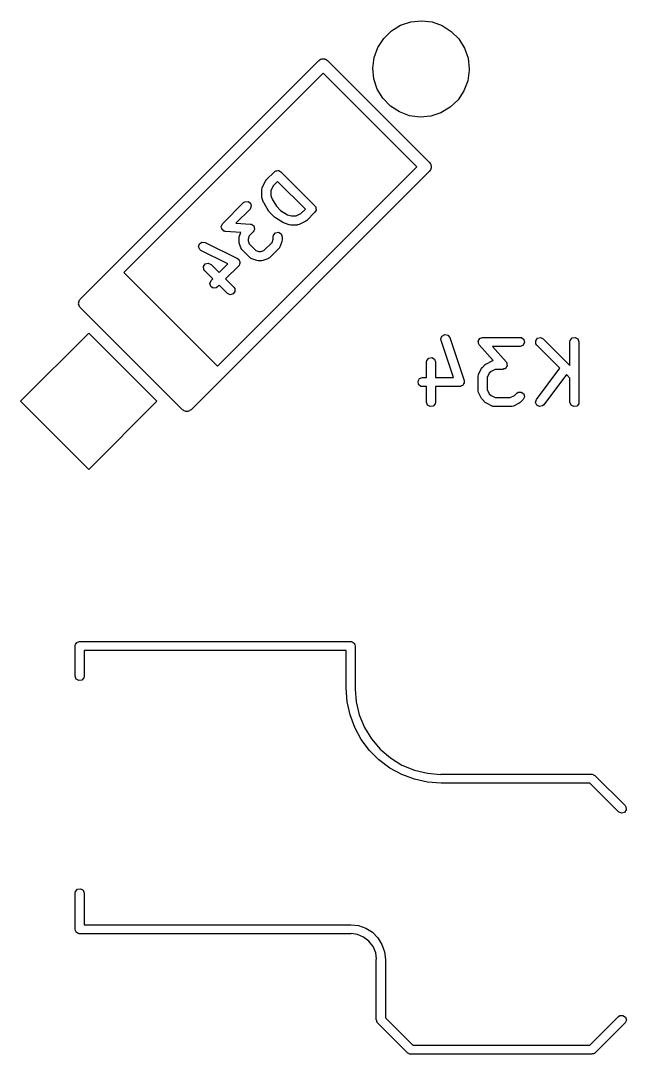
# Model space of a CAD drawing. Extents: x 63 to 245, y -153 to -57.
# Drawn here: x 215.67 to 225.72, y -134.39 to -117.23 of the extents above; entities that cross this region are included whole.
import ezdxf

# ---------------------------------------------------------------- set-up
doc = ezdxf.new("R2010")
doc.units = 0
doc.layers.add('BLACK', color=7, linetype='CONTINUOUS')

msp = doc.modelspace()

# ---------------------------------------------------------------- linework, layer by layer
at = {"layer": 'BLACK', "linetype": 'CONTINUOUS'}
for p, q in [((221.822, -117.403), (221.974, -117.309)), ((221.974, -117.309), (222.143, -117.252)), ((222.143, -117.252), (222.32, -117.233)), ((222.32, -117.233), (222.497, -117.254)), ((222.497, -117.254), (222.665, -117.314)), ((222.665, -117.314), (222.816, -117.41)), ((221.695, -117.528), (221.822, -117.403)), ((222.816, -117.41), (222.942, -117.536)), ((221.598, -117.678), (221.695, -117.528)), ((222.942, -117.536), (223.036, -117.688)), ((221.537, -117.845), (221.598, -117.678)), ((223.036, -117.688), (223.095, -117.856)), ((216.658, -121.852), (220.618, -117.892)), ((220.618, -117.892), (220.632, -117.885)), ((220.632, -117.885), (220.643, -117.873)), ((220.643, -117.873), (220.659, -117.871)), ((220.659, -117.871), (220.673, -117.864)), ((220.673, -117.864), (220.688, -117.866)), ((220.688, -117.866), (220.704, -117.864)), ((220.704, -117.864), (220.718, -117.871)), ((220.718, -117.871), (220.734, -117.873)), ((220.734, -117.873), (220.745, -117.885)), ((220.745, -117.885), (220.759, -117.892)), ((220.759, -117.892), (222.456, -119.589)), ((221.515, -118.022), (221.537, -117.845)), ((223.095, -117.856), (223.115, -118.033)), ((220.688, -118.104), (217.383, -121.41)), ((222.244, -119.66), (220.688, -118.104)), ((221.532, -118.2), (221.515, -118.022)), ((223.114, -118.056), (223.09, -118.232)), ((223.115, -118.033), (223.114, -118.056)), ((221.588, -118.369), (221.532, -118.2)), ((223.09, -118.232), (223.026, -118.399)), ((221.681, -118.521), (221.588, -118.369)), ((221.805, -118.65), (221.681, -118.521)), ((223.026, -118.399), (222.928, -118.548)), ((221.954, -118.747), (221.805, -118.65)), ((222.798, -118.671), (222.645, -118.762)), ((222.928, -118.548), (222.798, -118.671)), ((222.121, -118.81), (221.954, -118.747)), ((222.298, -118.833), (222.121, -118.81)), ((222.476, -118.817), (222.298, -118.833)), ((222.645, -118.762), (222.476, -118.817)), ((218.938, -122.965), (222.244, -119.66)), ((219.894, -119.732), (219.902, -119.726)), ((219.902, -119.726), (219.922, -119.725)), ((219.922, -119.725), (219.941, -119.72)), ((219.941, -119.72), (219.947, -119.722)), ((219.947, -119.722), (219.954, -119.722)), ((219.954, -119.722), (219.969, -119.733)), ((222.456, -119.589), (222.463, -119.603)), ((222.463, -119.716), (222.456, -119.73)), ((222.463, -119.603), (222.475, -119.614)), ((222.475, -119.705), (222.463, -119.716)), ((222.475, -119.614), (222.477, -119.63)), ((222.477, -119.689), (222.475, -119.705)), ((222.477, -119.63), (222.484, -119.644)), ((222.484, -119.675), (222.477, -119.689)), ((222.484, -119.644), (222.482, -119.66)), ((222.482, -119.66), (222.484, -119.675)), ((222.456, -119.73), (218.496, -123.69)), ((219.678, -120.003), (219.732, -119.895)), ((219.732, -119.895), (219.746, -119.877)), ((219.746, -119.876), (219.881, -119.741)), ((219.746, -119.877), (219.746, -119.876)), ((219.881, -119.741), (219.889, -119.736)), ((219.889, -119.736), (219.891, -119.733)), ((219.891, -119.733), (219.894, -119.732)), ((219.969, -119.733), (219.987, -119.741)), ((219.987, -119.741), (220.553, -120.307)), ((219.671, -120.037), (219.675, -120.011)), ((219.671, -120.145), (219.671, -120.037)), ((219.675, -120.011), (219.678, -120.008)), ((219.678, -120.008), (219.678, -120.003)), ((219.861, -119.973), (219.821, -120.054)), ((219.821, -120.054), (219.821, -120.132)), ((219.934, -119.9), (219.861, -119.973)), ((220.394, -120.36), (219.934, -119.9)), ((219.369, -120.253), (219.391, -120.238)), ((219.391, -120.238), (219.442, -120.234)), ((219.442, -120.234), (219.484, -120.263)), ((219.671, -120.146), (219.671, -120.145)), ((219.674, -120.168), (219.671, -120.146)), ((219.701, -120.249), (219.674, -120.168)), ((219.821, -120.132), (219.841, -120.194)), ((219.841, -120.194), (219.913, -120.313)), ((219.019, -120.603), (219.369, -120.253)), ((219.475, -120.359), (219.242, -120.592)), ((219.497, -120.313), (219.475, -120.359)), ((219.484, -120.263), (219.497, -120.313)), ((219.704, -120.252), (219.701, -120.249)), ((219.708, -120.264), (219.704, -120.252)), ((219.789, -120.399), (219.708, -120.264)), ((219.792, -120.401), (219.789, -120.399)), ((219.8, -120.413), (219.792, -120.401)), ((219.881, -120.494), (219.8, -120.413)), ((219.913, -120.313), (219.981, -120.381)), ((219.981, -120.381), (220.1, -120.453)), ((220.321, -120.433), (220.394, -120.36)), ((220.553, -120.413), (220.418, -120.548)), ((220.553, -120.307), (220.559, -120.315)), ((220.561, -120.395), (220.553, -120.413)), ((220.559, -120.315), (220.561, -120.317)), ((220.561, -120.317), (220.562, -120.32)), ((220.572, -120.379), (220.561, -120.395)), ((220.562, -120.32), (220.568, -120.328)), ((220.568, -120.328), (220.569, -120.348)), ((220.569, -120.348), (220.575, -120.367)), ((220.575, -120.367), (220.572, -120.373)), ((220.572, -120.373), (220.572, -120.379)), ((219.884, -120.495), (219.881, -120.494)), ((219.896, -120.505), (219.884, -120.495)), ((220.03, -120.586), (219.896, -120.505)), ((220.1, -120.453), (220.162, -120.474)), ((220.162, -120.474), (220.24, -120.474)), ((220.24, -120.474), (220.321, -120.433)), ((220.399, -120.562), (220.291, -120.616)), ((220.4, -120.561), (220.399, -120.562)), ((220.418, -120.548), (220.4, -120.561)), ((218.997, -120.65), (219, -120.644)), ((219.003, -120.669), (218.997, -120.65)), ((218.999, -120.638), (219.011, -120.622)), ((219, -120.644), (218.999, -120.638)), ((219.005, -120.689), (219.003, -120.669)), ((219.009, -120.694), (219.005, -120.689)), ((219.011, -120.699), (219.009, -120.694)), ((219.011, -120.622), (219.019, -120.603)), ((219.027, -120.711), (219.011, -120.699)), ((219.042, -120.725), (219.027, -120.711)), ((219.05, -120.727), (219.042, -120.725)), ((219.053, -120.729), (219.05, -120.727)), ((219.056, -120.728), (219.053, -120.729)), ((219.067, -120.731), (219.056, -120.728)), ((219.322, -120.748), (219.067, -120.731)), ((219.242, -120.592), (219.481, -120.608)), ((219.297, -120.821), (219.322, -120.748)), ((219.529, -120.736), (219.461, -120.805)), ((219.481, -120.608), (219.492, -120.611)), ((219.492, -120.611), (219.496, -120.611)), ((219.496, -120.611), (219.498, -120.613)), ((219.498, -120.613), (219.506, -120.615)), ((219.506, -120.615), (219.521, -120.629)), ((219.521, -120.629), (219.538, -120.64)), ((219.538, -120.718), (219.529, -120.736)), ((219.538, -120.64), (219.539, -120.646)), ((219.549, -120.701), (219.538, -120.718)), ((219.539, -120.646), (219.543, -120.65)), ((219.543, -120.65), (219.546, -120.67)), ((219.546, -120.67), (219.551, -120.69)), ((219.551, -120.69), (219.548, -120.695)), ((219.548, -120.695), (219.549, -120.701)), ((219.864, -120.792), (219.897, -120.753)), ((219.897, -120.753), (219.947, -120.744)), ((219.947, -120.744), (219.992, -120.77)), ((220.034, -120.587), (220.03, -120.586)), ((220.045, -120.593), (220.034, -120.587)), ((220.126, -120.62), (220.045, -120.593)), ((220.128, -120.62), (220.126, -120.62)), ((220.15, -120.624), (220.128, -120.62)), ((220.257, -120.624), (220.15, -120.624)), ((220.262, -120.622), (220.257, -120.624)), ((220.266, -120.623), (220.262, -120.622)), ((220.291, -120.616), (220.266, -120.623)), ((218.635, -120.935), (218.678, -120.907)), ((218.678, -120.907), (218.729, -120.912)), ((218.729, -120.912), (219.267, -121.182)), ((219.293, -120.845), (219.297, -120.823)), ((219.293, -120.899), (219.293, -120.845)), ((219.294, -120.9), (219.293, -120.899)), ((219.297, -120.922), (219.294, -120.9)), ((219.297, -120.823), (219.297, -120.821)), ((219.324, -121.003), (219.297, -120.922)), ((219.461, -120.805), (219.443, -120.857)), ((219.443, -120.857), (219.443, -120.887)), ((219.443, -120.887), (219.461, -120.939)), ((219.705, -121.049), (219.842, -120.912)), ((219.842, -120.912), (219.859, -120.86)), ((219.859, -120.818), (219.864, -120.792)), ((219.859, -120.86), (219.859, -120.818)), ((220.005, -120.896), (219.978, -120.976)), ((219.992, -120.77), (220.009, -120.818)), ((220.009, -120.872), (220.005, -120.894)), ((220.005, -120.894), (220.005, -120.896)), ((220.009, -120.818), (220.009, -120.872)), ((218.62, -120.984), (218.635, -120.935)), ((218.641, -121.031), (218.62, -120.984)), ((218.661, -121.047), (218.641, -121.031)), ((219.107, -121.269), (218.661, -121.047)), ((219.327, -121.007), (219.324, -121.003)), ((219.327, -121.011), (219.327, -121.007)), ((219.342, -121.033), (219.327, -121.011)), ((219.477, -121.167), (219.342, -121.033)), ((219.461, -120.939), (219.571, -121.049)), ((219.571, -121.049), (219.623, -121.066)), ((219.623, -121.066), (219.653, -121.066)), ((219.653, -121.066), (219.705, -121.049)), ((219.96, -121.006), (219.799, -121.167)), ((219.962, -121.002), (219.96, -121.006)), ((219.966, -120.999), (219.962, -121.002)), ((219.978, -120.976), (219.966, -120.999)), ((218.703, -121.31), (218.733, -121.268)), ((218.733, -121.268), (218.782, -121.255)), ((218.782, -121.255), (218.829, -121.277)), ((218.964, -121.412), (219.107, -121.269)), ((219.267, -121.182), (219.288, -121.197)), ((219.288, -121.197), (219.29, -121.203)), ((219.29, -121.203), (219.295, -121.206)), ((219.295, -121.206), (219.3, -121.226)), ((219.3, -121.226), (219.309, -121.244)), ((219.308, -121.255), (219.3, -121.274)), ((219.309, -121.244), (219.307, -121.25)), ((219.307, -121.25), (219.308, -121.255)), ((219.481, -121.169), (219.477, -121.167)), ((219.483, -121.173), (219.481, -121.169)), ((219.506, -121.185), (219.483, -121.173)), ((219.587, -121.212), (219.506, -121.185)), ((219.589, -121.212), (219.587, -121.212)), ((219.611, -121.216), (219.589, -121.212)), ((219.665, -121.216), (219.611, -121.216)), ((219.666, -121.216), (219.665, -121.216)), ((219.688, -121.212), (219.666, -121.216)), ((219.769, -121.185), (219.688, -121.212)), ((219.773, -121.183), (219.769, -121.185)), ((219.777, -121.182), (219.773, -121.183)), ((219.799, -121.167), (219.777, -121.182)), ((217.383, -121.41), (218.938, -122.965)), ((218.708, -121.361), (218.703, -121.31)), ((218.723, -121.383), (218.708, -121.361)), ((218.858, -121.518), (218.723, -121.383)), ((218.829, -121.277), (218.964, -121.412)), ((219.287, -121.302), (219.07, -121.518)), ((219.289, -121.297), (219.287, -121.302)), ((219.294, -121.294), (219.289, -121.297)), ((219.3, -121.274), (219.294, -121.294)), ((218.809, -121.593), (218.831, -121.546)), ((218.822, -121.642), (218.809, -121.593)), ((218.831, -121.546), (218.858, -121.518)), ((219.07, -121.518), (219.206, -121.654)), ((218.864, -121.672), (218.822, -121.642)), ((218.915, -121.667), (218.864, -121.672)), ((218.937, -121.652), (218.915, -121.667)), ((218.964, -121.624), (218.937, -121.652)), ((219.1, -121.76), (218.964, -121.624)), ((219.146, -121.782), (219.1, -121.76)), ((219.196, -121.768), (219.146, -121.782)), ((219.225, -121.726), (219.196, -121.768)), ((219.206, -121.654), (219.221, -121.675)), ((219.221, -121.675), (219.225, -121.726)), ((216.63, -121.907), (216.637, -121.893)), ((216.632, -121.922), (216.63, -121.907)), ((216.63, -121.938), (216.632, -121.922)), ((216.637, -121.952), (216.63, -121.938)), ((216.637, -121.893), (216.639, -121.877)), ((216.639, -121.968), (216.637, -121.952)), ((216.639, -121.877), (216.651, -121.866)), ((216.651, -121.866), (216.658, -121.852)), ((216.651, -121.979), (216.639, -121.968)), ((216.658, -121.993), (216.651, -121.979)), ((218.355, -123.69), (216.658, -121.993)), ((215.668, -123.549), (216.799, -122.417)), ((216.799, -122.417), (217.931, -123.549)), ((222.643, -122.514), (222.662, -122.466)), ((222.662, -122.466), (222.707, -122.442)), ((222.707, -122.442), (222.758, -122.452)), ((222.758, -122.452), (222.79, -122.492)), ((222.647, -122.539), (222.643, -122.514)), ((222.852, -123.155), (222.647, -122.539)), ((222.79, -122.492), (223.028, -123.206)), ((223.264, -122.55), (223.267, -122.545)), ((223.267, -122.57), (223.264, -122.55)), ((223.266, -122.539), (223.279, -122.523)), ((223.267, -122.545), (223.266, -122.539)), ((223.268, -122.59), (223.267, -122.57)), ((223.272, -122.598), (223.268, -122.59)), ((223.273, -122.601), (223.272, -122.598)), ((223.275, -122.603), (223.273, -122.601)), ((223.281, -122.613), (223.275, -122.603)), ((223.279, -122.523), (223.289, -122.506)), ((223.509, -122.873), (223.281, -122.613)), ((223.289, -122.506), (223.295, -122.504)), ((223.295, -122.504), (223.299, -122.499)), ((223.299, -122.499), (223.318, -122.495)), ((223.318, -122.495), (223.337, -122.488)), ((223.337, -122.488), (223.957, -122.488)), ((223.957, -122.638), (223.503, -122.638)), ((223.503, -122.638), (223.727, -122.895)), ((223.957, -122.488), (223.982, -122.493)), ((224.005, -122.621), (223.957, -122.638)), ((223.982, -122.493), (224.021, -122.526)), ((224.03, -122.576), (224.005, -122.621)), ((224.021, -122.526), (224.03, -122.576)), ((224.217, -122.544), (224.247, -122.502)), ((224.222, -122.595), (224.217, -122.544)), ((224.237, -122.616), (224.222, -122.595)), ((224.619, -122.999), (224.237, -122.616)), ((224.247, -122.502), (224.296, -122.489)), ((224.296, -122.489), (224.343, -122.51)), ((224.343, -122.51), (224.786, -122.954)), ((224.786, -122.563), (224.791, -122.538)), ((224.786, -122.954), (224.786, -122.563)), ((224.791, -122.538), (224.824, -122.498)), ((224.824, -122.498), (224.874, -122.49)), ((224.874, -122.49), (224.919, -122.515)), ((224.919, -122.515), (224.936, -122.563)), ((224.936, -122.563), (224.936, -123.563)), ((222.405, -122.897), (222.41, -122.871)), ((222.405, -123.155), (222.405, -122.897)), ((222.41, -122.871), (222.443, -122.832)), ((222.443, -122.832), (222.493, -122.823)), ((222.493, -122.823), (222.538, -122.849)), ((222.538, -122.849), (222.555, -122.897)), ((222.555, -122.897), (222.555, -123.155)), ((223.331, -122.988), (223.332, -122.987)), ((223.332, -122.987), (223.38, -122.939)), ((223.38, -122.939), (223.398, -122.926)), ((223.398, -122.926), (223.399, -122.925)), ((223.399, -122.925), (223.494, -122.877)), ((223.494, -122.877), (223.509, -122.873)), ((223.729, -122.984), (223.719, -123.002)), ((223.727, -122.895), (223.733, -122.905)), ((223.742, -122.969), (223.729, -122.984)), ((223.733, -122.905), (223.736, -122.907)), ((223.736, -122.907), (223.736, -122.91)), ((223.736, -122.91), (223.741, -122.917)), ((223.741, -122.917), (223.741, -122.937)), ((223.741, -122.937), (223.745, -122.957)), ((223.745, -122.957), (223.742, -122.963)), ((223.742, -122.963), (223.742, -122.969)), ((222.289, -123.173), (222.337, -123.155)), ((222.337, -123.155), (222.405, -123.155)), ((222.555, -123.155), (222.852, -123.155)), ((223.262, -123.135), (223.267, -123.109)), ((223.262, -123.373), (223.262, -123.135)), ((223.267, -123.109), (223.27, -123.106)), ((223.27, -123.101), (223.318, -123.006)), ((223.27, -123.106), (223.27, -123.101)), ((223.318, -123.006), (223.331, -122.988)), ((223.447, -123.084), (223.412, -123.153)), ((223.412, -123.153), (223.412, -123.355)), ((223.477, -123.054), (223.447, -123.084)), ((223.546, -123.019), (223.477, -123.054)), ((223.671, -123.019), (223.546, -123.019)), ((223.69, -123.012), (223.671, -123.019)), ((223.71, -123.008), (223.69, -123.012)), ((223.713, -123.004), (223.71, -123.008)), ((223.719, -123.002), (223.713, -123.004)), ((224.23, -123.518), (224.619, -122.999)), ((224.727, -123.106), (224.35, -123.608)), ((224.786, -123.166), (224.727, -123.106)), ((222.264, -123.217), (222.289, -123.173)), ((222.273, -123.268), (222.264, -123.217)), ((222.312, -123.301), (222.273, -123.268)), ((222.337, -123.305), (222.312, -123.301)), ((222.405, -123.305), (222.337, -123.305)), ((222.405, -123.563), (222.405, -123.305)), ((222.957, -123.305), (222.555, -123.305)), ((222.555, -123.305), (222.555, -123.563)), ((222.962, -123.303), (222.957, -123.305)), ((222.968, -123.304), (222.962, -123.303)), ((222.986, -123.294), (222.968, -123.304)), ((223.005, -123.288), (222.986, -123.294)), ((223.008, -123.283), (223.005, -123.288)), ((223.013, -123.28), (223.008, -123.283)), ((223.02, -123.261), (223.013, -123.28)), ((223.03, -123.243), (223.02, -123.261)), ((223.028, -123.206), (223.031, -123.232)), ((223.031, -123.232), (223.029, -123.237)), ((223.029, -123.237), (223.03, -123.243)), ((224.786, -123.563), (224.786, -123.166)), ((223.264, -123.377), (223.262, -123.373)), ((223.263, -123.381), (223.264, -123.377)), ((223.27, -123.406), (223.263, -123.381)), ((223.318, -123.502), (223.27, -123.406)), ((223.412, -123.355), (223.447, -123.424)), ((223.447, -123.424), (223.477, -123.454)), ((223.477, -123.454), (223.546, -123.488)), ((223.546, -123.488), (223.796, -123.488)), ((223.796, -123.488), (223.864, -123.454)), ((223.864, -123.454), (223.903, -123.415)), ((223.903, -123.415), (223.925, -123.4)), ((223.925, -123.4), (223.976, -123.396)), ((223.976, -123.396), (224.018, -123.425)), ((224.031, -123.475), (224.01, -123.521)), ((224.018, -123.425), (224.031, -123.475)), ((216.799, -124.68), (215.668, -123.549)), ((217.931, -123.549), (216.799, -124.68)), ((222.423, -123.612), (222.405, -123.563)), ((222.467, -123.637), (222.423, -123.612)), ((222.518, -123.628), (222.467, -123.637)), ((222.551, -123.589), (222.518, -123.628)), ((222.555, -123.563), (222.551, -123.589)), ((223.319, -123.503), (223.318, -123.502)), ((223.332, -123.521), (223.319, -123.503)), ((223.38, -123.569), (223.332, -123.521)), ((223.381, -123.569), (223.38, -123.569)), ((223.399, -123.583), (223.381, -123.569)), ((223.494, -123.63), (223.399, -123.583)), ((223.499, -123.631), (223.494, -123.63)), ((223.502, -123.634), (223.499, -123.631)), ((223.528, -123.638), (223.502, -123.634)), ((223.814, -123.638), (223.528, -123.638)), ((223.818, -123.637), (223.814, -123.638)), ((223.822, -123.638), (223.818, -123.637)), ((223.847, -123.63), (223.822, -123.638)), ((223.942, -123.583), (223.847, -123.63)), ((223.944, -123.582), (223.942, -123.583)), ((223.962, -123.569), (223.944, -123.582)), ((224.01, -123.521), (223.962, -123.569)), ((224.215, -123.567), (224.23, -123.518)), ((224.235, -123.615), (224.215, -123.567)), ((224.281, -123.638), (224.235, -123.615)), ((224.331, -123.626), (224.281, -123.638)), ((224.35, -123.608), (224.331, -123.626)), ((224.804, -123.612), (224.786, -123.563)), ((224.848, -123.637), (224.804, -123.612)), ((224.899, -123.628), (224.848, -123.637)), ((224.932, -123.589), (224.899, -123.628)), ((224.936, -123.563), (224.932, -123.589)), ((218.369, -123.697), (218.355, -123.69)), ((218.38, -123.709), (218.369, -123.697)), ((218.396, -123.711), (218.38, -123.709)), ((218.41, -123.718), (218.396, -123.711)), ((218.426, -123.716), (218.41, -123.718)), ((218.441, -123.718), (218.426, -123.716)), ((218.455, -123.711), (218.441, -123.718)), ((218.471, -123.709), (218.455, -123.711)), ((218.482, -123.697), (218.471, -123.709)), ((218.496, -123.69), (218.482, -123.697)), ((216.572, -127.611), (216.574, -127.601)), ((216.572, -128.111), (216.572, -127.611)), ((216.573, -127.598), (216.575, -127.595)), ((216.574, -127.601), (216.573, -127.598)), ((216.575, -127.595), (216.577, -127.585)), ((216.577, -127.585), (216.589, -127.57)), ((216.589, -127.57), (216.599, -127.554)), ((216.599, -127.554), (216.605, -127.551)), ((216.605, -127.551), (216.609, -127.546)), ((216.609, -127.546), (216.629, -127.543)), ((216.629, -127.543), (216.647, -127.536)), ((216.647, -127.536), (221.147, -127.536)), ((221.147, -127.536), (221.157, -127.538)), ((221.157, -127.538), (221.16, -127.537)), ((221.16, -127.537), (221.163, -127.539)), ((221.163, -127.539), (221.173, -127.541)), ((221.173, -127.541), (221.188, -127.553)), ((221.188, -127.553), (221.204, -127.563)), ((221.204, -127.563), (221.207, -127.569)), ((221.207, -127.569), (221.212, -127.574)), ((221.212, -127.574), (221.215, -127.593)), ((221.215, -127.593), (221.222, -127.611)), ((221.222, -127.611), (221.222, -128.311)), ((221.072, -127.686), (216.722, -127.686)), ((216.722, -127.686), (216.722, -128.111)), ((221.072, -128.311), (221.072, -127.686)), ((216.59, -128.159), (216.572, -128.111)), ((216.722, -128.111), (216.717, -128.137)), ((216.634, -128.185), (216.59, -128.159)), ((216.684, -128.176), (216.634, -128.185)), ((216.717, -128.137), (216.684, -128.176)), ((221.088, -128.535), (221.072, -128.311)), ((221.072, -128.311), (221.072, -128.311)), ((221.222, -128.311), (221.219, -128.328)), ((221.219, -128.328), (221.235, -128.535)), ((221.136, -128.755), (221.088, -128.535)), ((221.235, -128.535), (221.288, -128.753)), ((221.214, -128.965), (221.136, -128.755)), ((221.288, -128.753), (221.373, -128.96)), ((221.322, -129.163), (221.214, -128.965)), ((221.373, -128.96), (221.491, -129.151)), ((221.491, -129.151), (221.636, -129.322)), ((221.457, -129.342), (221.322, -129.163)), ((221.636, -129.322), (221.807, -129.467)), ((221.616, -129.501), (221.457, -129.342)), ((221.795, -129.636), (221.616, -129.501)), ((221.807, -129.467), (221.998, -129.585)), ((221.993, -129.744), (221.795, -129.636)), ((221.998, -129.585), (222.205, -129.67)), ((222.205, -129.67), (222.423, -129.723)), ((222.203, -129.822), (221.993, -129.744)), ((222.423, -129.87), (222.203, -129.822)), ((222.423, -129.723), (222.636, -129.74)), ((222.636, -129.74), (222.647, -129.736)), ((222.647, -129.736), (225.147, -129.736)), ((225.147, -129.736), (225.152, -129.737)), ((225.152, -129.737), (225.154, -129.736)), ((225.154, -129.736), (225.157, -129.738)), ((225.157, -129.738), (225.173, -129.741)), ((225.173, -129.741), (225.185, -129.751)), ((225.185, -129.751), (225.2, -129.758)), ((225.2, -129.758), (225.7, -130.258)), ((222.647, -129.886), (222.423, -129.87)), ((225.116, -129.886), (222.647, -129.886)), ((225.594, -130.364), (225.116, -129.886)), ((225.719, -130.33), (225.69, -130.372)), ((225.7, -130.258), (225.715, -130.279)), ((225.715, -130.279), (225.719, -130.33)), ((225.64, -130.386), (225.594, -130.364)), ((225.69, -130.372), (225.64, -130.386)), ((216.572, -131.711), (216.577, -131.685)), ((216.572, -132.311), (216.572, -131.711)), ((216.577, -131.685), (216.609, -131.646)), ((216.609, -131.646), (216.66, -131.637)), ((216.66, -131.637), (216.704, -131.663)), ((216.704, -131.663), (216.722, -131.711)), ((216.722, -131.711), (216.722, -132.236)), ((216.722, -132.236), (221.147, -132.236)), ((221.147, -132.236), (221.275, -132.25)), ((216.579, -132.329), (216.572, -132.311)), ((216.582, -132.349), (216.579, -132.329)), ((216.587, -132.353), (216.582, -132.349)), ((216.59, -132.359), (216.587, -132.353)), ((216.606, -132.369), (216.59, -132.359)), ((216.621, -132.381), (216.606, -132.369)), ((216.631, -132.383), (216.621, -132.381)), ((216.634, -132.385), (216.631, -132.383)), ((216.637, -132.384), (216.634, -132.385)), ((216.647, -132.386), (216.637, -132.384)), ((221.147, -132.386), (216.647, -132.386)), ((221.155, -132.383), (221.147, -132.386)), ((221.258, -132.397), (221.155, -132.383)), ((221.361, -132.44), (221.258, -132.397)), ((221.275, -132.25), (221.396, -132.293)), ((221.396, -132.293), (221.506, -132.361)), ((221.506, -132.361), (221.597, -132.452)), ((221.45, -132.508), (221.361, -132.44)), ((221.518, -132.597), (221.45, -132.508)), ((221.597, -132.452), (221.665, -132.562)), ((221.665, -132.562), (221.708, -132.683)), ((221.561, -132.7), (221.518, -132.597)), ((221.574, -132.799), (221.561, -132.7)), ((221.708, -132.683), (221.722, -132.811)), ((221.572, -132.811), (221.574, -132.799)), ((221.572, -133.811), (221.572, -132.811)), ((221.722, -132.811), (221.722, -132.811)), ((221.722, -132.811), (221.722, -133.78)), ((221.722, -133.78), (222.178, -134.236)), ((225.116, -134.236), (225.594, -133.758)), ((225.594, -133.758), (225.615, -133.743)), ((225.615, -133.743), (225.666, -133.739)), ((225.666, -133.739), (225.708, -133.768)), ((225.708, -133.768), (225.722, -133.818)), ((221.578, -133.826), (221.572, -133.811)), ((221.579, -133.843), (221.578, -133.826)), ((221.588, -133.856), (221.579, -133.843)), ((221.59, -133.859), (221.588, -133.856)), ((221.591, -133.86), (221.59, -133.859)), ((221.594, -133.864), (221.591, -133.86)), ((222.094, -134.364), (221.594, -133.864)), ((225.7, -133.864), (225.2, -134.364)), ((225.722, -133.818), (225.7, -133.864)), ((222.178, -134.236), (225.116, -134.236)), ((222.109, -134.371), (222.094, -134.364)), ((222.121, -134.381), (222.109, -134.371)), ((222.137, -134.384), (222.121, -134.381)), ((222.14, -134.386), (222.137, -134.384)), ((222.142, -134.385), (222.14, -134.386)), ((222.147, -134.386), (222.142, -134.385)), ((225.147, -134.386), (222.147, -134.386)), ((225.162, -134.38), (225.147, -134.386)), ((225.179, -134.379), (225.162, -134.38)), ((225.192, -134.37), (225.179, -134.379)), ((225.195, -134.368), (225.192, -134.37)), ((225.196, -134.367), (225.195, -134.368)), ((225.2, -134.364), (225.196, -134.367))]:
    msp.add_line(p, q, dxfattribs=at)

doc.saveas('drawing.dxf')
